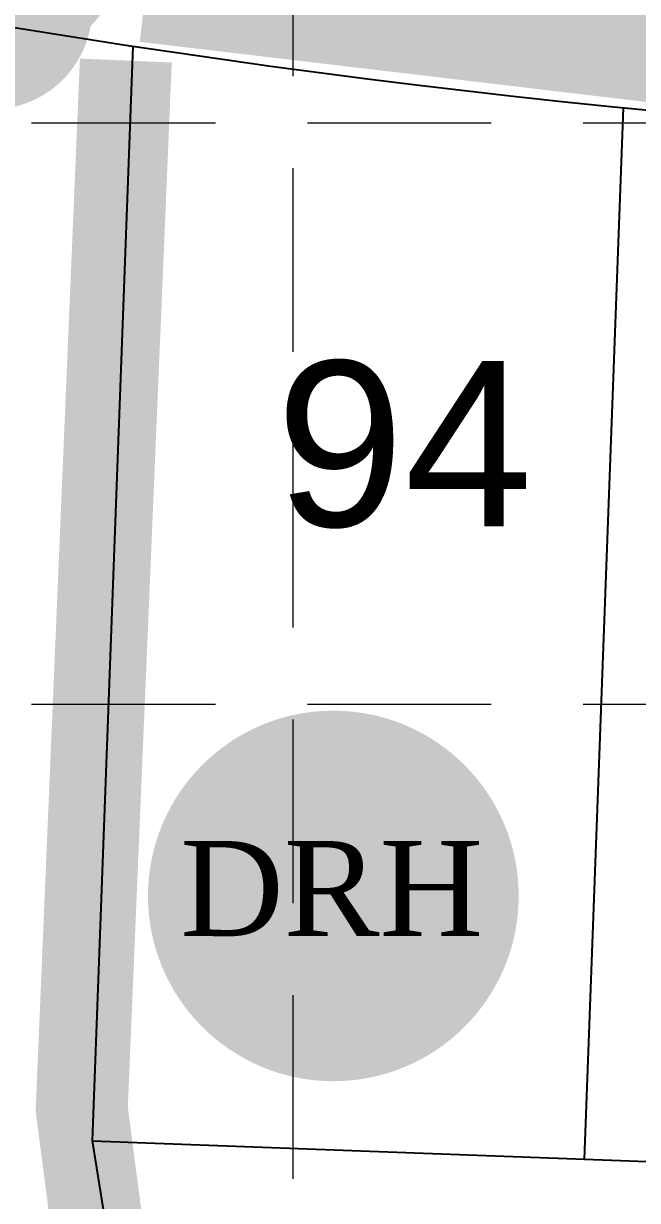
# Model space of a CAD drawing. Header units: inches. Extents: x 3312 to 5850, y 7905 to 11961.
# Drawn here: x 5057.9 to 5124.7, y 10321.6 to 10449.7 of the extents above; entities that cross this region are included whole.
import ezdxf
from ezdxf.enums import TextEntityAlignment as Align

# ---------------------------------------------------------------- set-up
doc = ezdxf.new("R2010")
doc.units = ezdxf.units.IN
doc.header["$LTSCALE"] = 80
doc.header["$MEASUREMENT"] = 0
doc.linetypes.add('HIDDEN', pattern=[0.375, 0.25, -0.125])
for name, color, linetype in [('1 LOT NUMBER', 7, 'Continuous'), ('BASE', 7, 'Continuous'), ('ECB', 84, 'Continuous'), ('grid', 254, 'HIDDEN'), ('LEGEND', 7, 'Continuous'), ('LOTLINE', 7, 'Continuous'), ('PAVING', 7, 'Continuous'), ('ROW', 7, 'Continuous'), ('SILT', 200, 'Continuous')]:
    doc.layers.add(name, color=color, linetype=linetype)
doc.styles.add('DRHorton', font='dutcheb.ttf')
doc.styles.get("Standard").update_dxf_attribs({"font": 'ARIAL.TTF', "height": 25})

# ---------------------------------------------------------------- blocks, each defined once
blk = doc.blocks.new('DRHorton')
h = blk.add_hatch(color=1)
h.paths.add_polyline_path([(78.7, 25.78, 1), (40.43, 25.78, 1)])
h.paths.add_polyline_path([(42.33, 17.91), (76.5, 17.91), (76.5, 34.87), (42.33, 34.87)], flags=24)
at = {"layer": 'BASE', "color": 176, "style": 'DRHorton'}
blk.add_text('DRH', height=9.814, dxfattribs=at).set_placement((59.39, 21.64), align=Align.CENTER)

msp = doc.modelspace()

# ---------------------------------------------------------------- linework, layer by layer
at = {"layer": 'BASE', "color": 170, "const_width": 8.48}
msp.add_lwpolyline([(5048.76, 10447.69, 0.520567), (5048.76, 10447.69, 0.765195), (5061.13, 10451.46, 0.417879), (5062.97, 10461.75, 0.6649), (5050.31, 10465.97, 0.744833), (5035.86, 10469.73, 0.975642), (5025.1, 10461.87, 0.520567), (5025.41, 10450.11, 0.520567), (5033.89, 10449.43, 0.540264), (5048.76, 10447.69)], format="xyb", close=True, dxfattribs=at)
at = {"layer": 'ECB', "const_width": 10}
msp.add_lwpolyline([(5071.14, 10452.63), (5149.47, 10443.33), (5230.9, 10439.79), (5242.96, 10433.43), (5246.32, 10419.7), (5240.33, 10268.63)], dxfattribs=at)
at = {"layer": 'grid', "color": 252, "linetype": 'HIDDEN', "lineweight": 0}
for p, q in [((5087.25, 8223.92), (5087.25, 11894.2)), ((3378.79, 10438.84), (5783.3, 10438.84)), ((3378.79, 10375.57), (5783.3, 10375.57))]:
    msp.add_line(p, q, dxfattribs=at)
at = {"layer": 'LOTLINE'}
for p, q in [((5065.42, 10328.06), (5069.83, 10447.18)), ((5118.93, 10326.08), (5123.17, 10440.48)), ((5065.42, 10328.06), (5236.45, 10321.72)), ((5098.93, 10116.68), (5065.42, 10328.06))]:
    msp.add_line(p, q, dxfattribs=at)
at = {"layer": 'PAVING'}
msp.add_arc((5230.63, 11511.36), 1065.75, 249.75942, 267.87775, dxfattribs=at)
at = {"layer": 'ROW'}
msp.add_arc((5230.63, 11511.36), 1076.25, 249.75942, 267.87775, dxfattribs=at)
at = {"layer": 'SILT', "const_width": 10}
msp.add_lwpolyline([(5071.86, 10273.43), (5064.24, 10331.52), (5069.04, 10445.63)], dxfattribs=at)

# ---------------------------------------------------------------- block references
at = {"layer": 'LEGEND', "xscale": 1.053696000000173, "yscale": 1.053695999999945, "zscale": 1.05369599999999}
msp.add_blockref('DRHorton', (5028.85, 10327.55), dxfattribs=at)

# ---------------------------------------------------------------- texts
at = {"layer": '1 LOT NUMBER'}
msp.add_text('94', height=18, dxfattribs=at).set_placement((5085.34, 10403.93), align=Align.MIDDLE_LEFT)

doc.saveas('drawing.dxf')
